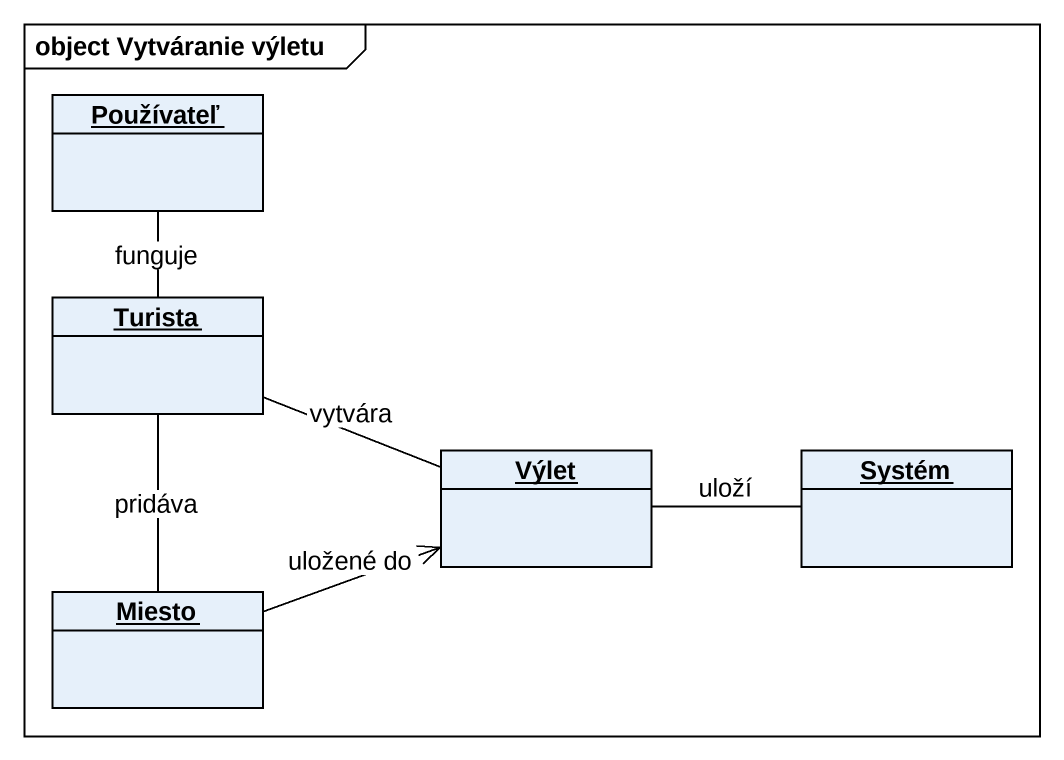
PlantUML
@startuml
mainframe object Vytváranie výletu
hide circle
hide empty members
object Používateľ
object Turista
object Výlet
object Systém
object Miesto
Používateľ -- Turista : funguje
Turista -right- Výlet : vytvára
Turista -- Miesto : pridáva
Výlet -right- Systém : uloží
Miesto -right-> Výlet : uložené do
@enduml
